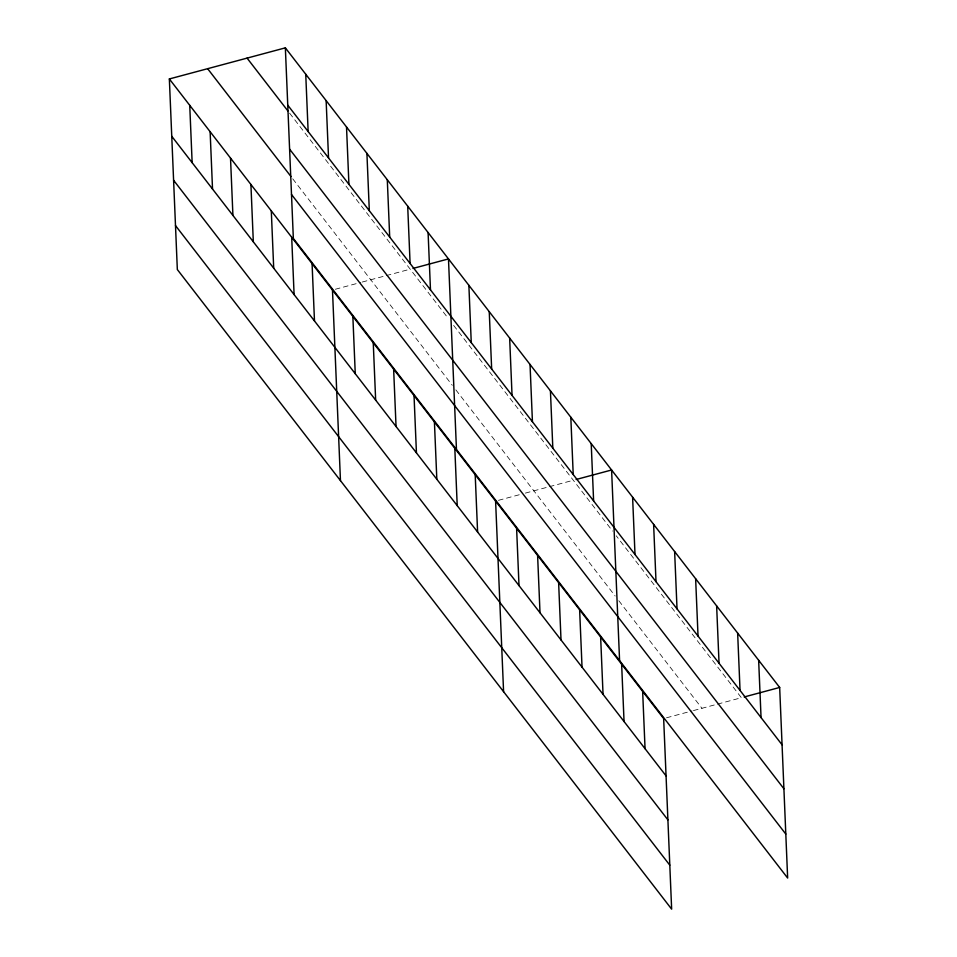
<?xml version="1.0" encoding="UTF-8"?>
<svg xmlns="http://www.w3.org/2000/svg" width="957" height="957" viewBox="0 0 957 957"><rect width="100%" height="100%" fill="white"/><g stroke="black" fill="none" stroke-linecap="round" stroke-linejoin="round"><path stroke-width="0.72" stroke-dasharray="4.79 3.59" d="M335.309 289.265L360.825 282.423M362.248 282.04L384.834 275.987M386.245 275.604L410.194 269.18M498.43 500.332L519.699 494.637M525.369 493.106L547.966 487.053M549.366 486.682L573.315 480.258M666.491 717.798L692.019 710.955M693.43 710.584L716.027 704.519M717.439 704.149L741.388 697.725L616.248 535.8M289.624 113.177L448.319 318.514M453.63 325.392L612.588 531.075M292.734 178.815L452.314 385.3M455.855 389.882L615.172 596.02M618.82 600.745L701.948 708.3"/><path stroke-width="1.44" d="M169.353 78.953L663.656 718.563L671.647 909.15L177.332 269.539L169.353 78.953L285.353 47.85L779.668 687.461L787.647 878.048L293.344 238.437L285.353 47.85M413.029 268.427L448.474 258.916L456.465 449.515M576.15 479.493L611.595 469.995L619.586 660.581M744.223 696.959L779.668 687.461M287.758 105.174L782.06 744.785M247.073 58.114L287.854 110.88M289.6 149.148L783.915 788.759M207.633 68.689L290.964 176.519M291.49 194.462L785.805 834.073M171.746 136.265L666.06 775.876M173.588 180.251L667.902 819.862M175.49 225.565L669.804 865.176M758.65 660.282L761.054 717.594M737.644 633.091L740.048 690.416M716.637 605.913L719.042 663.225M695.631 578.722L698.036 636.046M674.625 551.543L677.03 608.867M653.619 524.364L656.012 581.677M642.649 691.385L645.054 748.697M632.601 497.173L635.005 554.498M621.643 664.194L624.048 721.518M600.637 637.015L603.042 694.327M591.211 443.605L593.615 500.93M579.631 609.824L582.035 667.149M570.815 417.228L573.219 474.54M550.431 390.839L552.823 448.163M558.625 582.646L561.017 639.97M530.034 364.461L532.439 421.774M537.607 555.467L540.011 612.779M509.65 338.072L512.043 395.397M516.601 528.276L519.005 585.6M489.254 311.695L491.659 369.007M495.594 501.097L503.585 691.684M468.87 285.306L471.263 342.63M475.198 474.708L477.603 532.032M454.814 448.331L457.219 505.643M428.09 232.539L430.483 289.851M434.418 421.941L436.823 479.266M407.694 206.15L410.098 263.474M414.034 395.564L416.439 452.876M387.298 179.772L389.702 237.085M393.638 369.175L396.042 426.499M366.914 153.383L369.318 210.707M373.254 342.785L375.658 400.11M346.518 127.006L348.922 184.318M352.858 316.408L355.262 373.72M326.134 100.617L328.538 157.941M332.474 290.019L340.465 480.605M305.738 74.239L308.142 131.552M312.078 263.642L314.482 320.954M291.694 237.252L294.098 294.577M271.298 210.875L273.702 268.187M250.913 184.486L253.318 241.81M230.517 158.108L232.922 215.421M210.133 131.719L212.526 189.043M189.737 105.33L192.142 162.654"/></g></svg>
